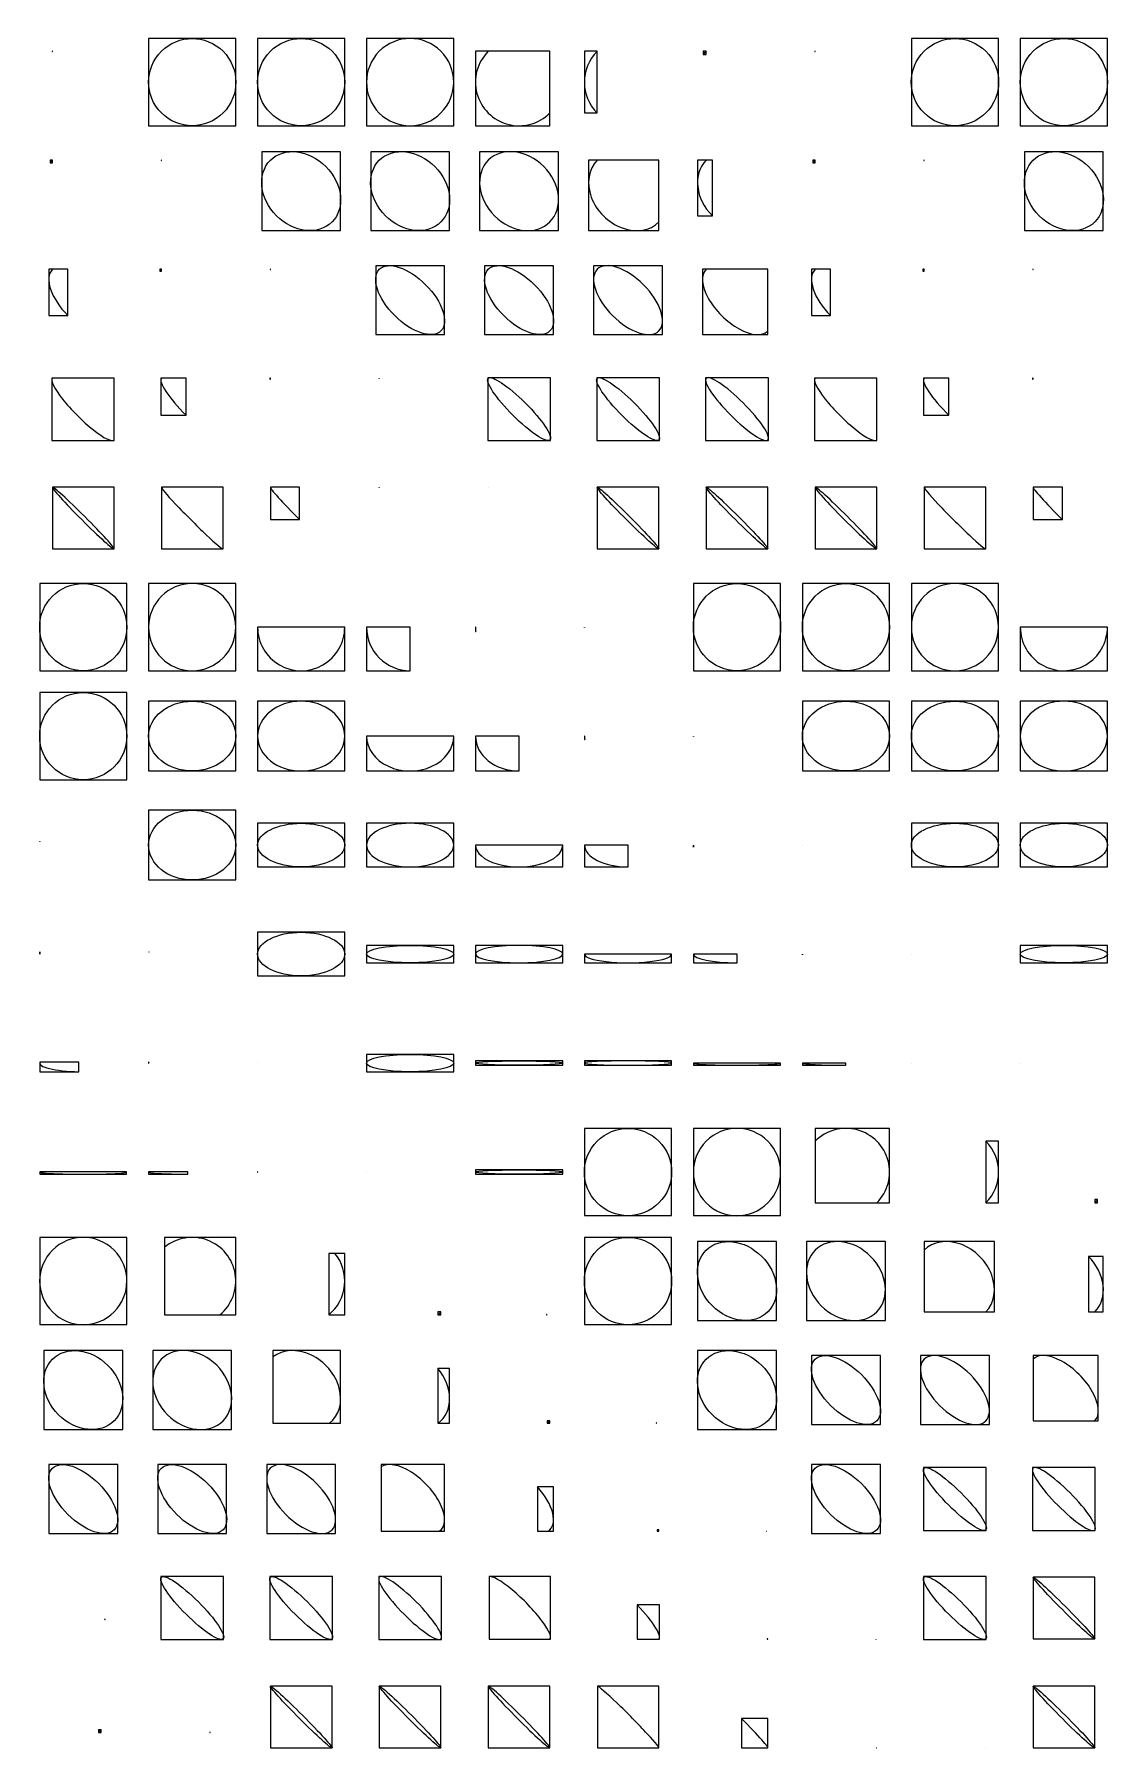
# Model space of a CAD drawing. Header units: millimetres. Extents: x -205 to 204, y -103 to 205.
# Drawn here: x -4.5 to 94.4, y -102.9 to 54.4 of the extents above; entities that cross this region are included whole.
import ezdxf

# ---------------------------------------------------------------- set-up
doc = ezdxf.new("R2010")
doc.units = ezdxf.units.MM
doc.layers.get('0').update_dxf_attribs({"lineweight": 25})

msp = doc.modelspace()

# ---------------------------------------------------------------- linework, layer by layer
for p, q in [((14, 54), (6, 54)), ((6, 54), (6, 46)), ((14, 46), (14, 54)), ((24, 54), (16, 54)), ((16, 54), (16, 46)), ((24, 46), (24, 54)), ((34, 54), (26, 54)), ((26, 54), (26, 46)), ((34, 46), (34, 54)), ((84, 54), (76, 54)), ((76, 54), (76, 46)), ((84, 46), (84, 54)), ((94, 54), (86, 54)), ((86, 54), (86, 46)), ((94, 46), (94, 54)), ((-2.83, 52.83), (-2.86, 52.83)), ((-2.86, 52.83), (-2.86, 52.8)), ((-2.86, 52.8), (-2.83, 52.8)), ((-2.83, 52.8), (-2.83, 52.83)), ((42.83, 52.83), (36, 52.83)), ((36, 52.83), (36, 46)), ((42.83, 46), (42.83, 52.83)), ((47.17, 52.83), (46, 52.83)), ((46, 52.83), (46, 47.17)), ((47.17, 47.17), (47.17, 52.83)), ((57.17, 52.83), (56.9, 52.83)), ((56.9, 52.83), (56.9, 52.53)), ((56.9, 52.53), (57.17, 52.53)), ((57.17, 52.53), (57.17, 52.83)), ((67.17, 52.83), (67.14, 52.83)), ((67.14, 52.83), (67.14, 52.8)), ((67.14, 52.8), (67.17, 52.8)), ((67.17, 52.8), (67.17, 52.83)), ((6, 46), (14, 46)), ((16, 46), (24, 46)), ((26, 46), (34, 46)), ((36, 46), (42.83, 46)), ((46, 47.17), (47.17, 47.17)), ((76, 46), (84, 46)), ((86, 46), (94, 46)), ((-2.83, 42.83), (-3.04, 42.83)), ((-3.04, 42.83), (-3.04, 42.59)), ((-3.04, 42.59), (-2.83, 42.59)), ((-2.83, 42.59), (-2.83, 42.83)), ((7.17, 42.83), (7.15, 42.83)), ((7.15, 42.83), (7.15, 42.81)), ((7.15, 42.81), (7.17, 42.81)), ((7.17, 42.81), (7.17, 42.83)), ((23.62, 43.62), (16.38, 43.62)), ((16.38, 43.62), (16.38, 36.38)), ((23.62, 36.38), (23.62, 43.62)), ((33.62, 43.62), (26.38, 43.62)), ((26.38, 43.62), (26.38, 36.38)), ((33.62, 36.38), (33.62, 43.62)), ((43.62, 43.62), (36.38, 43.62)), ((36.38, 43.62), (36.38, 36.38)), ((43.62, 36.38), (43.62, 43.62)), ((52.83, 42.83), (46.38, 42.83)), ((46.38, 42.83), (46.38, 36.38)), ((52.83, 36.38), (52.83, 42.83)), ((57.74, 42.83), (56.38, 42.83)), ((56.38, 42.83), (56.38, 37.73)), ((57.74, 37.73), (57.74, 42.83)), ((67.17, 42.83), (66.96, 42.83)), ((66.96, 42.83), (66.96, 42.59)), ((66.96, 42.59), (67.17, 42.59)), ((67.17, 42.59), (67.17, 42.83)), ((77.17, 42.83), (77.15, 42.83)), ((77.15, 42.83), (77.15, 42.8)), ((77.15, 42.8), (77.17, 42.8)), ((77.17, 42.8), (77.17, 42.83)), ((93.62, 43.62), (86.38, 43.62)), ((86.38, 43.62), (86.38, 36.38)), ((93.62, 36.38), (93.62, 43.62)), ((16.38, 36.38), (23.62, 36.38)), ((26.38, 36.38), (33.62, 36.38)), ((36.38, 36.38), (43.62, 36.38)), ((46.38, 36.38), (52.83, 36.38)), ((56.38, 37.73), (57.74, 37.73)), ((86.38, 36.38), (93.62, 36.38)), ((33.16, 33.16), (26.84, 33.16)), ((26.84, 33.16), (26.84, 26.84)), ((33.16, 26.84), (33.16, 33.16)), ((43.16, 33.16), (36.84, 33.16)), ((36.84, 33.16), (36.84, 26.84)), ((43.16, 26.84), (43.16, 33.16)), ((53.16, 33.16), (46.84, 33.16)), ((46.84, 33.16), (46.84, 26.84)), ((53.16, 26.84), (53.16, 33.16)), ((-1.41, 32.83), (-3.16, 32.83)), ((-3.16, 32.83), (-3.16, 28.59)), ((-1.41, 28.59), (-1.41, 32.83)), ((7.17, 32.83), (7.04, 32.83)), ((7.04, 32.83), (7.04, 32.67)), ((7.04, 32.67), (7.17, 32.67)), ((7.17, 32.67), (7.17, 32.83)), ((17.17, 32.83), (17.16, 32.83)), ((17.16, 32.83), (17.16, 32.81)), ((17.16, 32.81), (17.17, 32.81)), ((17.17, 32.81), (17.17, 32.83)), ((62.83, 32.83), (56.84, 32.83)), ((56.84, 32.83), (56.84, 26.84)), ((62.83, 26.84), (62.83, 32.83)), ((68.59, 32.83), (66.84, 32.83)), ((66.84, 32.83), (66.84, 28.58)), ((68.59, 28.58), (68.59, 32.83)), ((77.17, 32.83), (77.04, 32.83)), ((77.04, 32.83), (77.04, 32.67)), ((77.04, 32.67), (77.17, 32.67)), ((77.17, 32.67), (77.17, 32.83)), ((87.17, 32.83), (87.16, 32.83)), ((87.16, 32.83), (87.16, 32.81)), ((87.16, 32.81), (87.17, 32.81)), ((87.17, 32.81), (87.17, 32.83)), ((-3.16, 28.59), (-1.41, 28.59)), ((66.84, 28.58), (68.59, 28.58)), ((26.84, 26.84), (33.16, 26.84)), ((36.84, 26.84), (43.16, 26.84)), ((46.84, 26.84), (53.16, 26.84)), ((56.84, 26.84), (62.83, 26.84)), ((2.83, 22.83), (-2.88, 22.83)), ((-2.88, 22.83), (-2.88, 17.12)), ((2.83, 17.12), (2.83, 22.83)), ((9.43, 22.83), (7.12, 22.83)), ((7.12, 22.83), (7.12, 19.43)), ((9.43, 19.43), (9.43, 22.83)), ((17.17, 22.83), (17.13, 22.83)), ((17.13, 22.83), (17.13, 22.76)), ((17.13, 22.76), (17.17, 22.76)), ((17.17, 22.76), (17.17, 22.83)), ((27.17, 22.82), (27.17, 22.83)), ((27.17, 22.83), (27.17, 22.83)), ((27.17, 22.83), (27.17, 22.82)), ((27.17, 22.82), (27.17, 22.82)), ((42.88, 22.88), (37.12, 22.88)), ((37.12, 22.88), (37.12, 17.12)), ((42.88, 17.12), (42.88, 22.88)), ((52.88, 22.88), (47.12, 22.88)), ((47.12, 22.88), (47.12, 17.12)), ((52.88, 17.12), (52.88, 22.88)), ((62.88, 22.88), (57.12, 22.88)), ((57.12, 22.88), (57.12, 17.12)), ((62.88, 17.12), (62.88, 22.88)), ((72.83, 22.83), (67.12, 22.83)), ((67.12, 22.83), (67.12, 17.12)), ((72.83, 17.12), (72.83, 22.83)), ((79.44, 22.83), (77.12, 22.83)), ((77.12, 22.83), (77.12, 19.43)), ((79.44, 19.43), (79.44, 22.83)), ((87.17, 22.83), (87.13, 22.83)), ((87.13, 22.83), (87.13, 22.76)), ((87.13, 22.76), (87.17, 22.76)), ((87.17, 22.76), (87.17, 22.83)), ((7.12, 19.43), (9.43, 19.43)), ((77.12, 19.43), (79.44, 19.43)), ((-2.88, 17.12), (2.83, 17.12)), ((37.12, 17.12), (42.88, 17.12)), ((47.12, 17.12), (52.88, 17.12)), ((57.12, 17.12), (62.88, 17.12)), ((67.12, 17.12), (72.83, 17.12)), ((2.83, 12.83), (-2.83, 12.83)), ((-2.83, 12.83), (-2.83, 7.17)), ((2.83, 7.17), (2.83, 12.83)), ((12.83, 12.83), (7.17, 12.83)), ((7.17, 12.83), (7.17, 7.17)), ((12.83, 7.17), (12.83, 12.83)), ((19.86, 12.83), (17.17, 12.83)), ((17.17, 12.83), (17.17, 9.86)), ((19.86, 9.86), (19.86, 12.83)), ((27.17, 12.8), (27.17, 12.83)), ((27.17, 12.83), (27.17, 12.83)), ((27.17, 12.83), (27.17, 12.8)), ((27.17, 12.8), (27.17, 12.8)), ((37.17, 12.83), (37.17, 12.83)), ((37.17, 12.83), (37.17, 12.83)), ((37.17, 12.83), (37.17, 12.83)), ((37.17, 12.83), (37.17, 12.83)), ((52.83, 12.83), (47.17, 12.83)), ((47.17, 12.83), (47.17, 7.17)), ((52.83, 7.17), (52.83, 12.83)), ((62.83, 12.83), (57.17, 12.83)), ((57.17, 12.83), (57.17, 7.17)), ((62.83, 7.17), (62.83, 12.83)), ((72.83, 12.83), (67.17, 12.83)), ((67.17, 12.83), (67.17, 7.17)), ((72.83, 7.17), (72.83, 12.83)), ((82.83, 12.83), (77.17, 12.83)), ((77.17, 12.83), (77.17, 7.17)), ((82.83, 7.17), (82.83, 12.83)), ((89.86, 12.83), (87.17, 12.83)), ((87.17, 12.83), (87.17, 9.86)), ((89.86, 9.86), (89.86, 12.83)), ((17.17, 9.86), (19.86, 9.86)), ((87.17, 9.86), (89.86, 9.86)), ((-2.83, 7.17), (2.83, 7.17)), ((7.17, 7.17), (12.83, 7.17)), ((47.17, 7.17), (52.83, 7.17)), ((57.17, 7.17), (62.83, 7.17)), ((67.17, 7.17), (72.83, 7.17)), ((77.17, 7.17), (82.83, 7.17)), ((4, 4), (-4, 4)), ((-4, 4), (-4, -4)), ((4, -4), (4, 4)), ((14, 4), (6, 4)), ((6, 4), (6, -4)), ((14, -4), (14, 4)), ((64, 4), (56, 4)), ((56, 4), (56, -4)), ((64, -4), (64, 4)), ((74, 4), (66, 4)), ((66, 4), (66, -4)), ((74, -4), (74, 4)), ((84, 4), (76, 4)), ((76, 4), (76, -4)), ((84, -4), (84, 4)), ((24, 0), (16, 0)), ((16, 0), (16, -4)), ((24, -4), (24, 0)), ((30, 0), (26, 0)), ((26, 0), (26, -4)), ((30, -4), (30, 0)), ((36.02, 0), (36, 0)), ((36, 0), (36, -0.4)), ((36.02, -0.4), (36.02, 0)), ((46, -0.04), (46, 0)), ((46, 0), (46, 0)), ((46, 0), (46, -0.04)), ((94, 0), (86, 0)), ((86, 0), (86, -4)), ((94, -4), (94, 0)), ((36, -0.4), (36.02, -0.4)), ((46, -0.04), (46, -0.04)), ((-4, -4), (4, -4)), ((6, -4), (14, -4)), ((16, -4), (24, -4)), ((26, -4), (30, -4)), ((56, -4), (64, -4)), ((66, -4), (74, -4)), ((76, -4), (84, -4)), ((86, -4), (94, -4)), ((4, -6), (-4, -6)), ((-4, -6), (-4, -14)), ((4, -14), (4, -6)), ((14, -6.8), (6, -6.8)), ((6, -6.8), (6, -13.2)), ((14, -13.2), (14, -6.8)), ((24, -6.8), (16, -6.8)), ((16, -6.8), (16, -13.2)), ((24, -13.2), (24, -6.8)), ((74, -6.8), (66, -6.8)), ((66, -6.8), (66, -13.2)), ((74, -13.2), (74, -6.8)), ((84, -6.8), (76, -6.8)), ((76, -6.8), (76, -13.2)), ((84, -13.2), (84, -6.8)), ((94, -6.8), (86, -6.8)), ((86, -6.8), (86, -13.2)), ((94, -13.2), (94, -6.8)), ((34, -10), (26, -10)), ((26, -10), (26, -13.2)), ((34, -13.2), (34, -10)), ((40, -10), (36, -10)), ((36, -10), (36, -13.2)), ((40, -13.2), (40, -10)), ((46.02, -10), (46, -10)), ((46, -10), (46, -10.32)), ((46, -10.32), (46.02, -10.32)), ((46.02, -10.32), (46.02, -10)), ((56, -10.03), (56, -10)), ((56, -10), (56, -10)), ((56, -10), (56, -10.03)), ((56, -10.03), (56, -10.03)), ((-4, -14), (4, -14)), ((6, -13.2), (14, -13.2)), ((16, -13.2), (24, -13.2)), ((26, -13.2), (34, -13.2)), ((36, -13.2), (40, -13.2)), ((66, -13.2), (74, -13.2)), ((76, -13.2), (84, -13.2)), ((86, -13.2), (94, -13.2)), ((14, -16.8), (6, -16.8)), ((6, -16.8), (6, -23.2)), ((14, -23.2), (14, -16.8)), ((24, -18), (16, -18)), ((16, -18), (16, -22)), ((24, -22), (24, -18)), ((34, -18), (26, -18)), ((26, -18), (26, -22)), ((34, -22), (34, -18)), ((84, -18), (76, -18)), ((76, -18), (76, -22)), ((84, -22), (84, -18)), ((94, -18), (86, -18)), ((86, -18), (86, -22)), ((94, -22), (94, -18)), ((-3.98, -19.71), (-3.98, -19.68)), ((-3.98, -19.68), (-3.98, -19.68)), ((-3.98, -19.68), (-3.98, -19.71)), ((-3.98, -19.71), (-3.98, -19.71)), ((44, -20), (36, -20)), ((36, -20), (36, -22)), ((44, -22), (44, -20)), ((50, -20), (46, -20)), ((46, -20), (46, -22)), ((50, -22), (50, -20)), ((56.02, -20), (56, -20)), ((56, -20), (56, -20.2)), ((56, -20.2), (56.02, -20.2)), ((56.02, -20.2), (56.02, -20)), ((66, -20.02), (66, -20)), ((66, -20), (66, -20)), ((66, -20), (66, -20.02)), ((66, -20.02), (66, -20.02)), ((16, -22), (24, -22)), ((26, -22), (34, -22)), ((36, -22), (44, -22)), ((46, -22), (50, -22)), ((76, -22), (84, -22)), ((86, -22), (94, -22)), ((6, -23.2), (14, -23.2)), ((24, -28), (16, -28)), ((16, -28), (16, -32)), ((24, -32), (24, -28)), ((-3.98, -29.8), (-4, -29.8)), ((-4, -29.8), (-4, -30)), ((-3.98, -30), (-3.98, -29.8)), ((6.02, -29.82), (6.02, -29.8)), ((6.02, -29.8), (6.02, -29.8)), ((6.02, -29.8), (6.02, -29.82)), ((6.02, -29.82), (6.02, -29.82)), ((34, -29.2), (26, -29.2)), ((26, -29.2), (26, -30.8)), ((34, -30.8), (34, -29.2)), ((44, -29.2), (36, -29.2)), ((36, -29.2), (36, -30.8)), ((44, -30.8), (44, -29.2)), ((94, -29.2), (86, -29.2)), ((86, -29.2), (86, -30.8)), ((94, -30.8), (94, -29.2)), ((-4, -30), (-3.98, -30)), ((26, -30.8), (34, -30.8)), ((36, -30.8), (44, -30.8)), ((54, -30), (46, -30)), ((46, -30), (46, -30.8)), ((46, -30.8), (54, -30.8)), ((54, -30.8), (54, -30)), ((60, -30), (56, -30)), ((56, -30), (56, -30.8)), ((56, -30.8), (60, -30.8)), ((60, -30.8), (60, -30)), ((66.02, -30), (66, -30)), ((66, -30), (66, -30.08)), ((66, -30.08), (66.02, -30.08)), ((66.02, -30.08), (66.02, -30)), ((76, -30.01), (76, -30)), ((76, -30), (76, -30)), ((76, -30), (76, -30.01)), ((76, -30.01), (76, -30.01)), ((86, -30.8), (94, -30.8)), ((16, -32), (24, -32)), ((34, -39.2), (26, -39.2)), ((26, -39.2), (26, -40.8)), ((34, -40.8), (34, -39.2)), ((-0.4, -39.92), (-4, -39.92)), ((-4, -39.92), (-4, -40.8)), ((-4, -40.8), (-0.4, -40.8)), ((-0.4, -40.8), (-0.4, -39.92)), ((6.02, -39.92), (6, -39.92)), ((6, -39.92), (6, -40)), ((6, -40), (6.02, -40)), ((6.02, -40), (6.02, -39.92)), ((16.02, -39.93), (16.02, -39.92)), ((16.02, -39.92), (16.02, -39.92)), ((16.02, -39.92), (16.02, -39.93)), ((16.02, -39.93), (16.02, -39.93)), ((26, -40.8), (34, -40.8)), ((44, -39.8), (36, -39.8)), ((36, -39.8), (36, -40.2)), ((36, -40.2), (44, -40.2)), ((44, -40.2), (44, -39.8)), ((54, -39.8), (46, -39.8)), ((46, -39.8), (46, -40.2)), ((46, -40.2), (54, -40.2)), ((54, -40.2), (54, -39.8)), ((64, -40), (56, -40)), ((56, -40), (56, -40.2)), ((56, -40.2), (64, -40.2)), ((64, -40.2), (64, -40)), ((70, -40), (66, -40)), ((66, -40), (66, -40.2)), ((66, -40.2), (70, -40.2)), ((70, -40.2), (70, -40)), ((76.02, -40), (76, -40)), ((76, -40), (76, -40.02)), ((76, -40.02), (76.02, -40.02)), ((76.02, -40.02), (76.02, -40)), ((86, -40), (86, -40)), ((86, -40), (86, -40)), ((86, -40), (86, -40)), ((86, -40), (86, -40)), ((54, -46), (46, -46)), ((46, -46), (46, -54)), ((54, -54), (54, -46)), ((64, -46), (56, -46)), ((56, -46), (56, -54)), ((64, -54), (64, -46)), ((74, -46), (67.17, -46)), ((67.17, -46), (67.17, -52.83)), ((74, -52.83), (74, -46)), ((84, -47.17), (82.83, -47.17)), ((82.83, -47.17), (82.83, -52.83)), ((84, -52.83), (84, -47.17)), ((3.98, -49.98), (-4, -49.98)), ((-4, -49.98), (-4, -50.2)), ((-4, -50.2), (3.98, -50.2)), ((3.98, -50.2), (3.98, -49.98)), ((9.6, -49.98), (6, -49.98)), ((6, -49.98), (6, -50.2)), ((6, -50.2), (9.6, -50.2)), ((9.6, -50.2), (9.6, -49.98)), ((16.02, -49.98), (16, -49.98)), ((16, -49.98), (16, -50)), ((16, -50), (16.02, -50)), ((16.02, -50), (16.02, -49.98)), ((26.02, -49.98), (26.02, -49.98)), ((26.02, -49.98), (26.02, -49.98)), ((26.02, -49.98), (26.02, -49.98)), ((26.02, -49.98), (26.02, -49.98)), ((44, -49.8), (36, -49.8)), ((36, -49.8), (36, -50.2)), ((36, -50.2), (44, -50.2)), ((44, -50.2), (44, -49.8)), ((67.17, -52.83), (74, -52.83)), ((82.83, -52.83), (84, -52.83)), ((93.1, -52.53), (92.83, -52.53)), ((92.83, -52.53), (92.83, -52.83)), ((92.83, -52.83), (93.1, -52.83)), ((93.1, -52.83), (93.1, -52.53)), ((46, -54), (54, -54)), ((56, -54), (64, -54)), ((4, -56), (-4, -56)), ((-4, -56), (-4, -64)), ((4, -64), (4, -56)), ((14, -56), (7.47, -56)), ((7.47, -56), (7.47, -63.1)), ((14, -63.1), (14, -56)), ((54, -56), (46, -56)), ((46, -56), (46, -64)), ((54, -64), (54, -56)), ((63.62, -56.38), (56.38, -56.38)), ((56.38, -56.38), (56.38, -63.62)), ((63.62, -63.62), (63.62, -56.38)), ((73.62, -56.38), (66.38, -56.38)), ((66.38, -56.38), (66.38, -63.62)), ((73.62, -63.62), (73.62, -56.38)), ((83.62, -56.38), (77.17, -56.38)), ((77.17, -56.38), (77.17, -62.83)), ((83.62, -62.83), (83.62, -56.38)), ((24, -57.47), (22.53, -57.47)), ((22.53, -57.47), (22.53, -63.1)), ((24, -63.1), (24, -57.47)), ((93.62, -57.74), (92.26, -57.74)), ((92.26, -57.74), (92.26, -62.83)), ((93.62, -62.83), (93.62, -57.74)), ((32.83, -62.83), (32.53, -62.83)), ((32.53, -62.83), (32.53, -63.1)), ((32.83, -63.1), (32.83, -62.83)), ((77.17, -62.83), (83.62, -62.83)), ((92.26, -62.83), (93.62, -62.83)), ((-4, -64), (4, -64)), ((7.47, -63.1), (14, -63.1)), ((22.53, -63.1), (24, -63.1)), ((32.53, -63.1), (32.83, -63.1)), ((42.56, -63.07), (42.53, -63.07)), ((42.53, -63.07), (42.53, -63.1)), ((42.53, -63.1), (42.56, -63.1)), ((42.56, -63.1), (42.56, -63.07)), ((46, -64), (54, -64)), ((56.38, -63.62), (63.62, -63.62)), ((66.38, -63.62), (73.62, -63.62)), ((3.62, -66.38), (-3.62, -66.38)), ((-3.62, -66.38), (-3.62, -73.62)), ((3.62, -73.62), (3.62, -66.38)), ((13.62, -66.38), (6.38, -66.38)), ((6.38, -66.38), (6.38, -73.62)), ((13.62, -73.62), (13.62, -66.38)), ((23.62, -66.38), (17.41, -66.38)), ((17.41, -66.38), (17.41, -73.04)), ((23.62, -73.04), (23.62, -66.38)), ((63.62, -66.38), (56.38, -66.38)), ((56.38, -66.38), (56.38, -73.62)), ((63.62, -73.62), (63.62, -66.38)), ((73.16, -66.84), (66.84, -66.84)), ((66.84, -66.84), (66.84, -73.16)), ((73.16, -73.16), (73.16, -66.84)), ((83.16, -66.84), (76.84, -66.84)), ((76.84, -66.84), (76.84, -73.16)), ((83.16, -73.16), (83.16, -66.84)), ((93.16, -66.84), (87.17, -66.84)), ((87.17, -66.84), (87.17, -72.83)), ((93.16, -72.83), (93.16, -66.84)), ((33.62, -68.03), (32.53, -68.03)), ((32.53, -68.03), (32.53, -73.04)), ((33.62, -73.04), (33.62, -68.03)), ((-3.62, -73.62), (3.62, -73.62)), ((6.38, -73.62), (13.62, -73.62)), ((17.41, -73.04), (23.62, -73.04)), ((32.53, -73.04), (33.62, -73.04)), ((42.83, -72.83), (42.59, -72.83)), ((42.59, -72.83), (42.59, -73.04)), ((42.59, -73.04), (42.83, -73.04)), ((42.83, -73.04), (42.83, -72.83)), ((52.61, -73.02), (52.59, -73.02)), ((52.59, -73.02), (52.59, -73.04)), ((52.59, -73.04), (52.61, -73.04)), ((52.61, -73.04), (52.61, -73.02)), ((56.38, -73.62), (63.62, -73.62)), ((66.84, -73.16), (73.16, -73.16)), ((76.84, -73.16), (83.16, -73.16)), ((87.17, -72.83), (93.16, -72.83)), ((3.16, -76.84), (-3.16, -76.84)), ((-3.16, -76.84), (-3.16, -83.16)), ((3.16, -83.16), (3.16, -76.84)), ((13.16, -76.84), (6.84, -76.84)), ((6.84, -76.84), (6.84, -83.16)), ((13.16, -83.16), (13.16, -76.84)), ((23.16, -76.84), (16.84, -76.84)), ((16.84, -76.84), (16.84, -83.16)), ((23.16, -83.16), (23.16, -76.84)), ((33.16, -76.84), (27.33, -76.84)), ((27.33, -76.84), (27.33, -82.96)), ((33.16, -82.96), (33.16, -76.84)), ((73.16, -76.84), (66.84, -76.84)), ((66.84, -76.84), (66.84, -83.16)), ((73.16, -83.16), (73.16, -76.84)), ((82.88, -77.12), (77.12, -77.12)), ((77.12, -77.12), (77.12, -82.88)), ((82.88, -82.88), (82.88, -77.12)), ((92.88, -77.12), (87.12, -77.12)), ((87.12, -77.12), (87.12, -82.88)), ((92.88, -82.88), (92.88, -77.12)), ((43.16, -78.88), (41.69, -78.88)), ((41.69, -78.88), (41.69, -82.96)), ((43.16, -82.96), (43.16, -78.88)), ((-3.16, -83.16), (3.16, -83.16)), ((6.84, -83.16), (13.16, -83.16)), ((16.84, -83.16), (23.16, -83.16)), ((27.33, -82.96), (33.16, -82.96)), ((41.69, -82.96), (43.16, -82.96)), ((52.83, -82.83), (52.67, -82.83)), ((52.67, -82.83), (52.67, -82.96)), ((52.67, -82.96), (52.83, -82.96)), ((52.83, -82.96), (52.83, -82.83)), ((62.69, -82.94), (62.67, -82.94)), ((62.67, -82.94), (62.67, -82.96)), ((62.67, -82.96), (62.69, -82.96)), ((62.69, -82.96), (62.69, -82.94)), ((66.84, -83.16), (73.16, -83.16)), ((77.12, -82.88), (82.88, -82.88)), ((87.12, -82.88), (92.88, -82.88)), ((12.88, -87.12), (7.12, -87.12)), ((7.12, -87.12), (7.12, -92.88)), ((12.88, -92.88), (12.88, -87.12)), ((22.88, -87.12), (17.12, -87.12)), ((17.12, -87.12), (17.12, -92.88)), ((22.88, -92.88), (22.88, -87.12)), ((32.88, -87.12), (27.12, -87.12)), ((27.12, -87.12), (27.12, -92.88)), ((32.88, -92.88), (32.88, -87.12)), ((42.88, -87.12), (37.24, -87.12)), ((37.24, -87.12), (37.24, -92.87)), ((42.88, -92.87), (42.88, -87.12)), ((82.88, -87.12), (77.12, -87.12)), ((77.12, -87.12), (77.12, -92.88)), ((82.88, -92.88), (82.88, -87.12)), ((92.83, -87.17), (87.17, -87.17)), ((87.17, -87.17), (87.17, -92.83)), ((92.83, -92.83), (92.83, -87.17)), ((2, -91.03), (1.98, -91.03)), ((1.98, -91.03), (1.98, -91.05)), ((1.98, -91.05), (2, -91.05)), ((2, -91.05), (2, -91.03)), ((52.88, -89.72), (50.85, -89.72)), ((50.85, -89.72), (50.85, -92.87)), ((52.88, -92.87), (52.88, -89.72)), ((7.12, -92.88), (12.88, -92.88)), ((17.12, -92.88), (22.88, -92.88)), ((27.12, -92.88), (32.88, -92.88)), ((37.24, -92.87), (42.88, -92.87)), ((50.85, -92.87), (52.88, -92.87)), ((62.83, -92.83), (62.76, -92.83)), ((62.76, -92.83), (62.76, -92.87)), ((62.76, -92.87), (62.83, -92.87)), ((62.83, -92.87), (62.83, -92.83)), ((72.76, -92.87), (72.77, -92.87)), ((72.77, -92.87), (72.76, -92.87)), ((72.76, -92.87), (72.76, -92.87)), ((72.77, -92.87), (72.77, -92.87)), ((77.12, -92.88), (82.88, -92.88)), ((87.17, -92.83), (92.83, -92.83)), ((22.83, -97.17), (17.17, -97.17)), ((17.17, -97.17), (17.17, -102.83)), ((22.83, -102.83), (22.83, -97.17)), ((32.83, -97.17), (27.17, -97.17)), ((27.17, -97.17), (27.17, -102.83)), ((32.83, -102.83), (32.83, -97.17)), ((42.83, -97.17), (37.17, -97.17)), ((37.17, -97.17), (37.17, -102.83)), ((42.83, -102.83), (42.83, -97.17)), ((52.83, -97.17), (47.2, -97.17)), ((47.2, -97.17), (47.2, -102.83)), ((52.83, -102.83), (52.83, -97.17)), ((92.83, -97.17), (87.17, -97.17)), ((87.17, -97.17), (87.17, -102.83)), ((92.83, -102.83), (92.83, -97.17)), ((62.83, -100.14), (60.42, -100.14)), ((60.42, -100.14), (60.42, -102.83)), ((62.83, -102.83), (62.83, -100.14)), ((1.65, -101.16), (1.41, -101.16)), ((1.41, -101.16), (1.41, -101.41)), ((1.41, -101.41), (1.65, -101.41)), ((1.65, -101.41), (1.65, -101.16)), ((11.65, -101.38), (11.62, -101.38)), ((11.62, -101.38), (11.62, -101.41)), ((11.62, -101.41), (11.65, -101.41)), ((11.65, -101.41), (11.65, -101.38)), ((17.17, -102.83), (22.83, -102.83)), ((27.17, -102.83), (32.83, -102.83)), ((37.17, -102.83), (42.83, -102.83)), ((47.2, -102.83), (52.83, -102.83)), ((60.42, -102.83), (62.83, -102.83)), ((72.8, -102.83), (72.83, -102.83)), ((72.83, -102.83), (72.8, -102.83)), ((72.8, -102.83), (72.8, -102.83)), ((72.83, -102.83), (72.83, -102.83)), ((82.8, -102.83), (82.8, -102.83)), ((82.8, -102.83), (82.8, -102.83)), ((82.8, -102.83), (82.8, -102.83)), ((82.8, -102.83), (82.8, -102.83)), ((87.17, -102.83), (92.83, -102.83))]:
    msp.add_line(p, q)
for centre, major_axis, ratio in [((10, 50), (-2.83, 2.83), 1), ((20, 50), (-2.83, 2.83), 1), ((80, 50), (-2.83, 2.83), 1), ((90, 50), (-2.83, 2.83), 1), ((20, 40), (-2.83, 2.83), 0.8), ((30, 40), (-2.83, 2.83), 0.8), ((90, 40), (-2.83, 2.83), 0.8), ((30, 30), (-2.83, 2.83), 0.5), ((40, 30), (-2.83, 2.83), 0.5), ((40, 20), (-2.83, 2.83), 0.2), ((50, 20), (-2.83, 2.83), 0.2), ((50, 10), (-2.83, 2.83), 0.05), ((60, 10), (-2.83, 2.83), 0.05), ((0, 0), (-4, 0), 1), ((60, 0), (-4, 0), 1), ((70, 0), (-4, 0), 1), ((0, -10), (-4, 0), 1), ((10, -10), (-4, 0), 0.8), ((70, -10), (-4, 0), 0.8), ((80, -10), (-4, 0), 0.8), ((10, -20), (-4, 0), 0.8), ((20, -20), (-4, 0), 0.5), ((80, -20), (-4, 0), 0.5), ((90, -20), (-4, 0), 0.5), ((20, -30), (-4, 0), 0.5), ((30, -30), (-4, 0), 0.2), ((90, -30), (-4, 0), 0.2), ((30, -40), (-4, 0), 0.2), ((40, -40), (-4, 0), 0.05), ((50, -50), (2.83, -2.83), 1), ((40, -50), (-4, 0), 0.05), ((50, -60), (2.83, -2.83), 1), ((60, -60), (2.83, -2.83), 0.8), ((0, -70), (2.83, -2.83), 0.8), ((60, -70), (2.83, -2.83), 0.8), ((70, -70), (2.83, -2.83), 0.5), ((0, -80), (2.83, -2.83), 0.5), ((10, -80), (2.83, -2.83), 0.5), ((70, -80), (2.83, -2.83), 0.5), ((80, -80), (2.83, -2.83), 0.2), ((10, -90), (2.83, -2.83), 0.2), ((20, -90), (2.83, -2.83), 0.2), ((80, -90), (2.83, -2.83), 0.2), ((90, -90), (2.83, -2.83), 0.05), ((20, -100), (2.83, -2.83), 0.05), ((30, -100), (2.83, -2.83), 0.05), ((90, -100), (2.83, -2.83), 0.05)]:
    msp.add_ellipse(centre, major_axis=major_axis, ratio=ratio)
for centre, major_axis, ratio, start_param, end_param in [((30, 50), (-2.83, 2.83), 1, 0.001, 6.283185), ((0, 50), (-2.83, 2.83), 1, 0, 0.01), ((40, 50), (-2.83, 2.83), 1, 0.001, 3.142593), ((50, 50), (-2.83, 2.83), 1, 0.001, 1.571796), ((60, 50), (-2.83, 2.83), 1, 0.001, 0.101), ((70, 50), (-2.83, 2.83), 1, 0.001, 0.011), ((40, 40), (-2.83, 2.83), 0.8, 0.001, 6.283185), ((0, 40), (-2.83, 2.83), 0.8, 0, 0.1), ((10, 40), (-2.83, 2.83), 0.8, 0, 0.01), ((50, 40), (-2.83, 2.83), 0.8, 0.001, 3.142593), ((60, 40), (-2.83, 2.83), 0.8, 0.001, 1.571796), ((70, 40), (-2.83, 2.83), 0.8, 0.001, 0.101), ((80, 40), (-2.83, 2.83), 0.8, 0.001, 0.011), ((50, 30), (-2.83, 2.83), 0.5, 0.001, 6.283185), ((0, 30), (-2.83, 2.83), 0.5, 0, 1.570796), ((10, 30), (-2.83, 2.83), 0.5, 0, 0.1), ((20, 30), (-2.83, 2.83), 0.5, 0, 0.01), ((60, 30), (-2.83, 2.83), 0.5, 0.001, 3.142593), ((70, 30), (-2.83, 2.83), 0.5, 0.001, 1.571796), ((80, 30), (-2.83, 2.83), 0.5, 0.001, 0.101), ((90, 30), (-2.83, 2.83), 0.5, 0.001, 0.011), ((0, 20), (-2.83, 2.83), 0.2, 0, 3.141593), ((10, 20), (-2.83, 2.83), 0.2, 0, 1.570796), ((20, 20), (-2.83, 2.83), 0.2, 0, 0.1), ((30, 20), (-2.83, 2.83), 0.2, 0, 0.01), ((60, 20), (-2.83, 2.83), 0.2, 0.001, 6.283185), ((70, 20), (-2.83, 2.83), 0.2, 0.001, 3.142593), ((80, 20), (-2.83, 2.83), 0.2, 0.001, 1.571796), ((90, 20), (-2.83, 2.83), 0.2, 0.001, 0.101), ((0, 10), (-2.83, 2.83), 0.05, 0, 6.282185), ((10, 10), (-2.83, 2.83), 0.05, 0, 3.141593), ((20, 10), (-2.83, 2.83), 0.05, 0, 1.570796), ((30, 10), (-2.83, 2.83), 0.05, 0, 0.1), ((40, 10), (-2.83, 2.83), 0.05, 0, 0.01), ((70, 10), (-2.83, 2.83), 0.05, 0.001, 6.283185), ((80, 10), (-2.83, 2.83), 0.05, 0.001, 3.142593), ((90, 10), (-2.83, 2.83), 0.05, 0.001, 1.571796), ((10, 0), (-4, 0), 1, 0, 6.282185), ((80, 0), (-4, 0), 1, 0.001, 6.283185), ((20, 0), (-4, 0), 1, 0, 3.141593), ((30, 0), (-4, 0), 1, 0, 1.570796), ((40, 0), (-4, 0), 1, 0, 0.1), ((50, 0), (-4, 0), 1, 0, 0.01), ((90, 0), (-4, 0), 1, 0.001, 3.142593), ((20, -10), (-4, 0), 0.8, 0, 6.282185), ((90, -10), (-4, 0), 0.8, 0.001, 6.283185), ((30, -10), (-4, 0), 0.8, 0, 3.141593), ((40, -10), (-4, 0), 0.8, 0, 1.570796), ((50, -10), (-4, 0), 0.8, 0, 0.1), ((60, -10), (-4, 0), 0.8, 0, 0.01), ((30, -20), (-4, 0), 0.5, 0, 6.282185), ((0, -20), (-4, 0), 0.8, 6.183185, 6.193185), ((40, -20), (-4, 0), 0.5, 0, 3.141593), ((50, -20), (-4, 0), 0.5, 0, 1.570796), ((60, -20), (-4, 0), 0.5, 0, 0.1), ((70, -20), (-4, 0), 0.5, 0, 0.01), ((0, -30), (-4, 0), 0.5, 6.183185, 6.283185), ((10, -30), (-4, 0), 0.5, 6.183185, 6.193185), ((40, -30), (-4, 0), 0.2, 0, 6.282185), ((50, -30), (-4, 0), 0.2, 0, 3.141593), ((60, -30), (-4, 0), 0.2, 0, 1.570796), ((70, -30), (-4, 0), 0.2, 0, 0.1), ((80, -30), (-4, 0), 0.2, 0, 0.01), ((0, -40), (-4, 0), 0.2, 6.183185, 7.753982), ((10, -40), (-4, 0), 0.2, 6.183185, 6.283185), ((20, -40), (-4, 0), 0.2, 6.183185, 6.193185), ((50, -40), (-4, 0), 0.05, 0, 6.282185), ((60, -40), (-4, 0), 0.05, 0, 3.141593), ((70, -40), (-4, 0), 0.05, 0, 1.570796), ((80, -40), (-4, 0), 0.05, 0, 0.1), ((90, -40), (-4, 0), 0.05, 0, 0.01), ((60, -50), (2.83, -2.83), 1, 0, 6.282185), ((70, -50), (2.83, -2.83), 1, 0, 3.141593), ((80, -50), (2.83, -2.83), 1, 0, 1.570796), ((0, -50), (-4, 0), 0.05, 6.183185, 9.324778), ((10, -50), (-4, 0), 0.05, 6.183185, 7.753982), ((20, -50), (-4, 0), 0.05, 6.183185, 6.283185), ((30, -50), (-4, 0), 0.05, 6.183185, 6.193185), ((90, -50), (2.83, -2.83), 1, 0, 0.1), ((0, -60), (2.83, -2.83), 1, 6.183185, 12.465371), ((10, -60), (2.83, -2.83), 1, 6.183185, 9.324778), ((70, -60), (2.83, -2.83), 0.8, 0, 6.282185), ((80, -60), (2.83, -2.83), 0.8, 0, 3.141593), ((20, -60), (2.83, -2.83), 1, 6.183185, 7.753982), ((90, -60), (2.83, -2.83), 0.8, 0, 1.570796), ((30, -60), (2.83, -2.83), 1, 6.183185, 6.283185), ((40, -60), (2.83, -2.83), 1, 6.183185, 6.193185), ((10, -70), (2.83, -2.83), 0.8, 6.183185, 12.465371), ((20, -70), (2.83, -2.83), 0.8, 6.183185, 9.324778), ((80, -70), (2.83, -2.83), 0.5, 0, 6.282185), ((90, -70), (2.83, -2.83), 0.5, 0, 3.141593), ((30, -70), (2.83, -2.83), 0.8, 6.183185, 7.753982), ((40, -70), (2.83, -2.83), 0.8, 6.183185, 6.283185), ((50, -70), (2.83, -2.83), 0.8, 6.183185, 6.193185), ((20, -80), (2.83, -2.83), 0.5, 6.183185, 12.465371), ((30, -80), (2.83, -2.83), 0.5, 6.183185, 9.324778), ((90, -80), (2.83, -2.83), 0.2, 0, 6.282185), ((40, -80), (2.83, -2.83), 0.5, 6.183185, 7.753982), ((50, -80), (2.83, -2.83), 0.5, 6.183185, 6.283185), ((60, -80), (2.83, -2.83), 0.5, 6.183185, 6.193185), ((30, -90), (2.83, -2.83), 0.2, 6.183185, 12.465371), ((40, -90), (2.83, -2.83), 0.2, 6.183185, 9.324778), ((0, -90), (2.83, -2.83), 0.2, 1, 1.01), ((50, -90), (2.83, -2.83), 0.2, 6.183185, 7.753982), ((60, -90), (2.83, -2.83), 0.2, 6.183185, 6.283185), ((70, -90), (2.83, -2.83), 0.2, 6.183185, 6.193185), ((40, -100), (2.83, -2.83), 0.05, 6.183185, 12.465371), ((50, -100), (2.83, -2.83), 0.05, 6.183185, 9.324778), ((60, -100), (2.83, -2.83), 0.05, 6.183185, 7.753982), ((0, -100), (2.83, -2.83), 0.05, 1, 1.1), ((10, -100), (2.83, -2.83), 0.05, 1, 1.01), ((70, -100), (2.83, -2.83), 0.05, 6.183185, 6.283185), ((80, -100), (2.83, -2.83), 0.05, 6.183185, 6.193185)]:
    msp.add_ellipse(centre, major_axis=major_axis, ratio=ratio, start_param=start_param, end_param=end_param)

doc.saveas('drawing.dxf')
